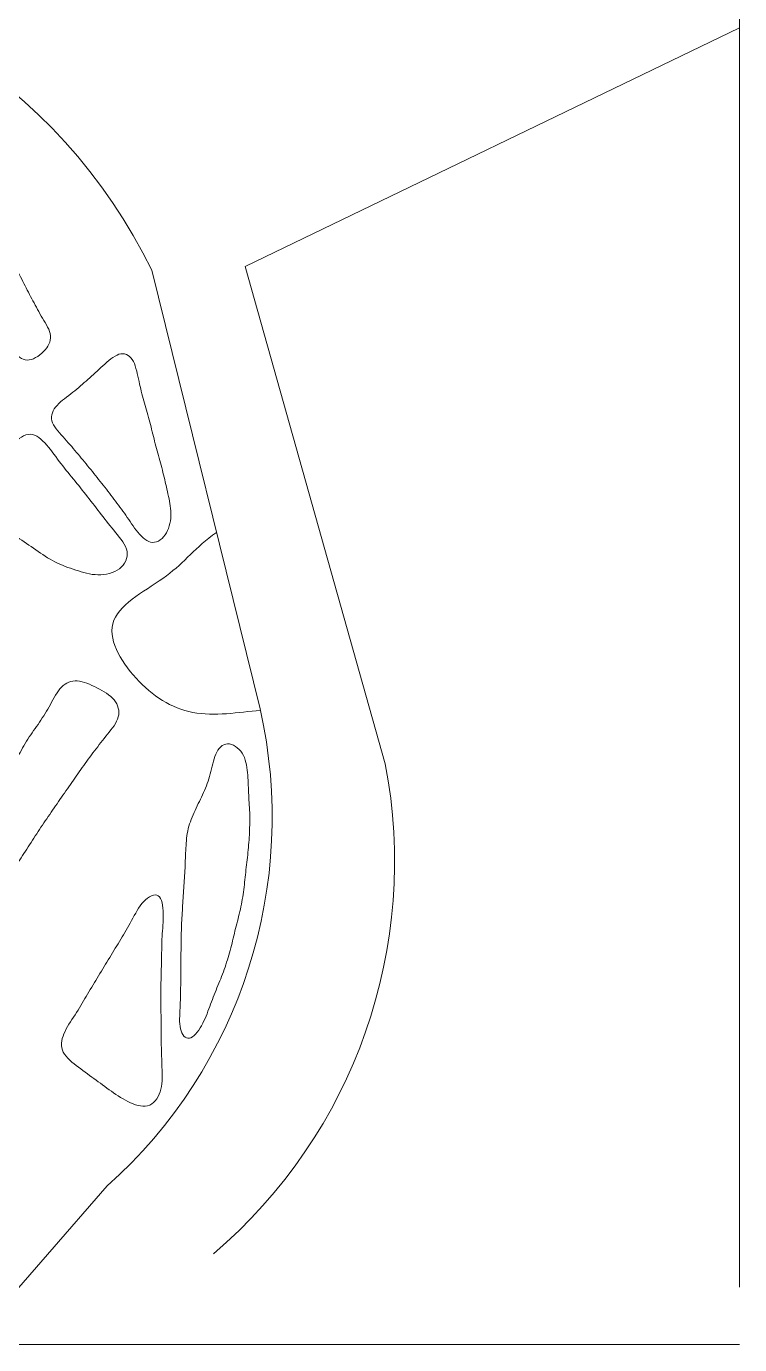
# Model space of a CAD drawing. Header units: inches. Extents: x 36 to 79.2, y 17.3 to 55.9.
# Drawn here: x 64.06 to 71.44, y 17.31 to 30.95 of the extents above; entities that cross this region are included whole.
import ezdxf

# ---------------------------------------------------------------- set-up
doc = ezdxf.new("R2010")
doc.units = ezdxf.units.IN
for name, color, linetype, lineweight in [('01_ORIGINAL_CAD', 7, 'Continuous', 20), ('10_EXTENSION_MASSES', 7, 'Continuous', 15), ('15_NEIGHBOURHOOD_CIRCULATION', 7, 'Continuous', 13)]:
    doc.layers.add(name, color=color, linetype=linetype, lineweight=lineweight)

msp = doc.modelspace()

# ---------------------------------------------------------------- linework, layer by layer
at = {"layer": '01_ORIGINAL_CAD'}
for p, q in [((71.442, 55.9), (71.442, 17.906)), ((71.442, 17.312), (36.248, 17.312))]:
    msp.add_line(p, q, dxfattribs=at)
msp.add_lwpolyline([(53.65, 30.945, -0.14301), (60.243, 31.63, -0.286424), (65.36, 28.431), (66.481, 23.89, -0.272091), (64.9, 18.954), (63.661, 17.533)], format="xyb", dxfattribs=at)
for points in [[(71.442, 30.938), (66.326, 28.468)], [(66.326, 28.468), (67.775, 23.323)]]:
    msp.add_lwpolyline(points, dxfattribs=at)
msp.add_arc((62.535, 22.313), 5.337, 310.4718, 10.9016, dxfattribs=at)
at = {"layer": '10_EXTENSION_MASSES'}
for points, knots in [([(63.182, 28.566), (63.168, 28.622), (63.191, 28.678), (63.228, 28.731), (63.266, 28.784), (63.318, 28.833), (63.365, 28.891), (63.412, 28.949), (63.454, 29.015), (63.501, 29.041), (63.548, 29.067), (63.6, 29.053), (63.642, 29.01), (63.684, 28.967), (63.715, 28.894), (63.747, 28.829), (63.779, 28.764), (63.812, 28.708), (63.845, 28.65), (63.878, 28.592), (63.911, 28.533), (63.943, 28.473), (63.975, 28.414), (64.007, 28.353), (64.038, 28.293), (64.069, 28.233), (64.099, 28.173), (64.131, 28.114), (64.162, 28.054), (64.194, 27.995), (64.23, 27.934), (64.267, 27.873), (64.307, 27.811), (64.312, 27.752), (64.318, 27.693), (64.289, 27.637), (64.241, 27.589), (64.193, 27.54), (64.127, 27.499), (64.071, 27.501), (64.015, 27.502), (63.968, 27.545), (63.925, 27.597), (63.882, 27.649), (63.842, 27.71), (63.801, 27.766), (63.76, 27.821), (63.717, 27.872), (63.675, 27.924), (63.633, 27.977), (63.591, 28.03), (63.549, 28.083), (63.507, 28.137), (63.466, 28.19), (63.424, 28.243), (63.382, 28.295), (63.34, 28.347), (63.293, 28.401), (63.246, 28.455), (63.195, 28.511), (63.182, 28.566)], [0, 0, 0, 0, 0.05, 0.05, 0.05, 0.1, 0.1, 0.1, 0.15, 0.15, 0.15, 0.2, 0.2, 0.2, 0.25, 0.25, 0.25, 0.3, 0.3, 0.3, 0.35, 0.35, 0.35, 0.4, 0.4, 0.4, 0.45, 0.45, 0.45, 0.5, 0.5, 0.5, 0.55, 0.55, 0.55, 0.6, 0.6, 0.6, 0.65, 0.65, 0.65, 0.7, 0.7, 0.7, 0.75, 0.75, 0.75, 0.8, 0.8, 0.8, 0.85, 0.85, 0.85, 0.9, 0.9, 0.9, 0.95, 0.95, 0.95, 1, 1, 1, 1]), ([(64.327, 26.873), (64.313, 26.928), (64.337, 26.984), (64.381, 27.032), (64.424, 27.081), (64.487, 27.123), (64.544, 27.167), (64.6, 27.211), (64.65, 27.256), (64.699, 27.301), (64.749, 27.346), (64.8, 27.391), (64.854, 27.441), (64.909, 27.49), (64.967, 27.545), (65.021, 27.561), (65.075, 27.578), (65.125, 27.556), (65.158, 27.506), (65.191, 27.456), (65.207, 27.378), (65.223, 27.306), (65.238, 27.234), (65.253, 27.169), (65.271, 27.104), (65.289, 27.039), (65.309, 26.974), (65.327, 26.908), (65.345, 26.842), (65.36, 26.776), (65.377, 26.71), (65.394, 26.643), (65.412, 26.578), (65.43, 26.512), (65.448, 26.446), (65.466, 26.38), (65.482, 26.313), (65.498, 26.247), (65.513, 26.181), (65.528, 26.115), (65.543, 26.049), (65.557, 25.984), (65.558, 25.915), (65.559, 25.845), (65.546, 25.771), (65.512, 25.713), (65.478, 25.654), (65.423, 25.611), (65.369, 25.614), (65.315, 25.616), (65.261, 25.665), (65.215, 25.72), (65.17, 25.775), (65.132, 25.837), (65.092, 25.895), (65.052, 25.952), (65.01, 26.006), (64.969, 26.06), (64.927, 26.115), (64.885, 26.171), (64.843, 26.225), (64.8, 26.28), (64.756, 26.333), (64.713, 26.387), (64.669, 26.44), (64.626, 26.494), (64.582, 26.546), (64.538, 26.599), (64.492, 26.651), (64.443, 26.706), (64.394, 26.76), (64.342, 26.817), (64.327, 26.873)], [0, 0, 0, 0, 0.041667, 0.041667, 0.041667, 0.083333, 0.083333, 0.083333, 0.125, 0.125, 0.125, 0.166667, 0.166667, 0.166667, 0.208333, 0.208333, 0.208333, 0.25, 0.25, 0.25, 0.291667, 0.291667, 0.291667, 0.333333, 0.333333, 0.333333, 0.375, 0.375, 0.375, 0.416667, 0.416667, 0.416667, 0.458333, 0.458333, 0.458333, 0.5, 0.5, 0.5, 0.541667, 0.541667, 0.541667, 0.583333, 0.583333, 0.583333, 0.625, 0.625, 0.625, 0.666667, 0.666667, 0.666667, 0.708333, 0.708333, 0.708333, 0.75, 0.75, 0.75, 0.791667, 0.791667, 0.791667, 0.833333, 0.833333, 0.833333, 0.875, 0.875, 0.875, 0.916667, 0.916667, 0.916667, 0.958333, 0.958333, 0.958333, 1, 1, 1, 1]), ([(63.455, 26.12), (63.443, 26.179), (63.484, 26.241), (63.539, 26.296), (63.594, 26.351), (63.663, 26.398), (63.725, 26.448), (63.786, 26.498), (63.842, 26.551), (63.9, 26.608), (63.958, 26.664), (64.02, 26.723), (64.08, 26.732), (64.141, 26.741), (64.2, 26.699), (64.253, 26.643), (64.307, 26.587), (64.355, 26.517), (64.403, 26.452), (64.452, 26.388), (64.5, 26.329), (64.549, 26.27), (64.598, 26.21), (64.647, 26.148), (64.695, 26.087), (64.744, 26.025), (64.791, 25.964), (64.838, 25.902), (64.886, 25.841), (64.934, 25.779), (64.985, 25.716), (65.037, 25.652), (65.093, 25.587), (65.105, 25.52), (65.116, 25.454), (65.084, 25.386), (65.025, 25.342), (64.967, 25.298), (64.882, 25.277), (64.803, 25.279), (64.723, 25.28), (64.647, 25.303), (64.573, 25.327), (64.499, 25.352), (64.426, 25.378), (64.358, 25.413), (64.29, 25.448), (64.226, 25.493), (64.161, 25.537), (64.096, 25.581), (64.031, 25.625), (63.968, 25.669), (63.904, 25.714), (63.843, 25.759), (63.781, 25.806), (63.719, 25.853), (63.657, 25.901), (63.593, 25.953), (63.53, 26.005), (63.466, 26.061), (63.455, 26.12)], [0, 0, 0, 0, 0.05, 0.05, 0.05, 0.1, 0.1, 0.1, 0.15, 0.15, 0.15, 0.2, 0.2, 0.2, 0.25, 0.25, 0.25, 0.3, 0.3, 0.3, 0.35, 0.35, 0.35, 0.4, 0.4, 0.4, 0.45, 0.45, 0.45, 0.5, 0.5, 0.5, 0.55, 0.55, 0.55, 0.6, 0.6, 0.6, 0.65, 0.65, 0.65, 0.7, 0.7, 0.7, 0.75, 0.75, 0.75, 0.8, 0.8, 0.8, 0.85, 0.85, 0.85, 0.9, 0.9, 0.9, 0.95, 0.95, 0.95, 1, 1, 1, 1]), ([(63.156, 21.772), (63.115, 21.833), (63.085, 21.891), (63.089, 21.951), (63.092, 22.011), (63.128, 22.074), (63.167, 22.135), (63.207, 22.196), (63.249, 22.256), (63.288, 22.316), (63.326, 22.376), (63.361, 22.437), (63.4, 22.496), (63.438, 22.556), (63.48, 22.614), (63.519, 22.674), (63.558, 22.733), (63.594, 22.794), (63.631, 22.855), (63.668, 22.915), (63.705, 22.975), (63.744, 23.035), (63.782, 23.094), (63.821, 23.154), (63.859, 23.213), (63.897, 23.273), (63.935, 23.333), (63.971, 23.395), (64.007, 23.456), (64.041, 23.518), (64.079, 23.578), (64.117, 23.638), (64.159, 23.695), (64.199, 23.753), (64.238, 23.812), (64.275, 23.873), (64.311, 23.937), (64.347, 24.002), (64.382, 24.07), (64.427, 24.116), (64.473, 24.161), (64.527, 24.184), (64.59, 24.18), (64.653, 24.175), (64.723, 24.144), (64.792, 24.109), (64.861, 24.074), (64.929, 24.035), (64.971, 23.984), (65.013, 23.933), (65.03, 23.87), (65.014, 23.808), (64.998, 23.747), (64.949, 23.687), (64.903, 23.629), (64.856, 23.571), (64.811, 23.514), (64.768, 23.457), (64.724, 23.4), (64.683, 23.342), (64.641, 23.284), (64.6, 23.226), (64.559, 23.167), (64.518, 23.108), (64.477, 23.05), (64.436, 22.991), (64.395, 22.932), (64.355, 22.873), (64.314, 22.814), (64.274, 22.755), (64.233, 22.696), (64.194, 22.636), (64.155, 22.576), (64.116, 22.516), (64.077, 22.456), (64.038, 22.396), (63.999, 22.336), (63.96, 22.276), (63.921, 22.215), (63.883, 22.155), (63.845, 22.094), (63.808, 22.034), (63.77, 21.973), (63.733, 21.914), (63.697, 21.85), (63.662, 21.786), (63.627, 21.718), (63.588, 21.655), (63.548, 21.592), (63.504, 21.533), (63.455, 21.522), (63.406, 21.511), (63.353, 21.547), (63.301, 21.598), (63.248, 21.648), (63.196, 21.712), (63.156, 21.772)], [0, 0, 0, 0, 0.03125, 0.03125, 0.03125, 0.0625, 0.0625, 0.0625, 0.09375, 0.09375, 0.09375, 0.125, 0.125, 0.125, 0.15625, 0.15625, 0.15625, 0.1875, 0.1875, 0.1875, 0.21875, 0.21875, 0.21875, 0.25, 0.25, 0.25, 0.28125, 0.28125, 0.28125, 0.3125, 0.3125, 0.3125, 0.34375, 0.34375, 0.34375, 0.375, 0.375, 0.375, 0.40625, 0.40625, 0.40625, 0.4375, 0.4375, 0.4375, 0.46875, 0.46875, 0.46875, 0.5, 0.5, 0.5, 0.53125, 0.53125, 0.53125, 0.5625, 0.5625, 0.5625, 0.59375, 0.59375, 0.59375, 0.625, 0.625, 0.625, 0.65625, 0.65625, 0.65625, 0.6875, 0.6875, 0.6875, 0.71875, 0.71875, 0.71875, 0.75, 0.75, 0.75, 0.78125, 0.78125, 0.78125, 0.8125, 0.8125, 0.8125, 0.84375, 0.84375, 0.84375, 0.875, 0.875, 0.875, 0.90625, 0.90625, 0.90625, 0.9375, 0.9375, 0.9375, 0.96875, 0.96875, 0.96875, 1, 1, 1, 1]), ([(65.667, 21.625), (65.67, 21.693), (65.674, 21.762), (65.678, 21.831), (65.682, 21.899), (65.687, 21.968), (65.691, 22.037), (65.696, 22.105), (65.7, 22.174), (65.704, 22.243), (65.707, 22.312), (65.709, 22.381), (65.713, 22.45), (65.717, 22.519), (65.722, 22.587), (65.738, 22.652), (65.754, 22.717), (65.781, 22.779), (65.809, 22.841), (65.838, 22.903), (65.868, 22.964), (65.895, 23.025), (65.923, 23.087), (65.948, 23.149), (65.966, 23.218), (65.984, 23.287), (65.995, 23.362), (66.022, 23.422), (66.049, 23.483), (66.092, 23.528), (66.144, 23.53), (66.196, 23.532), (66.258, 23.49), (66.295, 23.432), (66.332, 23.375), (66.344, 23.302), (66.35, 23.232), (66.357, 23.161), (66.359, 23.092), (66.362, 23.024), (66.365, 22.955), (66.37, 22.887), (66.373, 22.818), (66.375, 22.749), (66.374, 22.68), (66.371, 22.612), (66.368, 22.543), (66.362, 22.474), (66.355, 22.406), (66.348, 22.338), (66.34, 22.269), (66.332, 22.201), (66.325, 22.132), (66.318, 22.064), (66.308, 21.996), (66.299, 21.928), (66.286, 21.86), (66.271, 21.793), (66.255, 21.726), (66.238, 21.66), (66.221, 21.593), (66.204, 21.526), (66.189, 21.459), (66.171, 21.392), (66.153, 21.326), (66.133, 21.26), (66.11, 21.195), (66.087, 21.131), (66.06, 21.067), (66.034, 21.004), (66.009, 20.941), (65.985, 20.878), (65.96, 20.812), (65.935, 20.746), (65.911, 20.677), (65.875, 20.613), (65.839, 20.549), (65.791, 20.49), (65.749, 20.483), (65.708, 20.475), (65.672, 20.519), (65.657, 20.581), (65.643, 20.644), (65.649, 20.724), (65.653, 20.797), (65.657, 20.871), (65.658, 20.938), (65.659, 21.006), (65.661, 21.074), (65.661, 21.143), (65.661, 21.211), (65.662, 21.28), (65.662, 21.349), (65.663, 21.418), (65.664, 21.487), (65.665, 21.556), (65.667, 21.625)], [0, 0, 0, 0, 0.03125, 0.03125, 0.03125, 0.0625, 0.0625, 0.0625, 0.09375, 0.09375, 0.09375, 0.125, 0.125, 0.125, 0.15625, 0.15625, 0.15625, 0.1875, 0.1875, 0.1875, 0.21875, 0.21875, 0.21875, 0.25, 0.25, 0.25, 0.28125, 0.28125, 0.28125, 0.3125, 0.3125, 0.3125, 0.34375, 0.34375, 0.34375, 0.375, 0.375, 0.375, 0.40625, 0.40625, 0.40625, 0.4375, 0.4375, 0.4375, 0.46875, 0.46875, 0.46875, 0.5, 0.5, 0.5, 0.53125, 0.53125, 0.53125, 0.5625, 0.5625, 0.5625, 0.59375, 0.59375, 0.59375, 0.625, 0.625, 0.625, 0.65625, 0.65625, 0.65625, 0.6875, 0.6875, 0.6875, 0.71875, 0.71875, 0.71875, 0.75, 0.75, 0.75, 0.78125, 0.78125, 0.78125, 0.8125, 0.8125, 0.8125, 0.84375, 0.84375, 0.84375, 0.875, 0.875, 0.875, 0.90625, 0.90625, 0.90625, 0.9375, 0.9375, 0.9375, 0.96875, 0.96875, 0.96875, 1, 1, 1, 1]), ([(64.435, 20.361), (64.413, 20.421), (64.431, 20.488), (64.463, 20.554), (64.495, 20.62), (64.541, 20.686), (64.582, 20.75), (64.623, 20.814), (64.659, 20.877), (64.696, 20.94), (64.734, 21.003), (64.772, 21.066), (64.81, 21.129), (64.848, 21.193), (64.887, 21.256), (64.925, 21.319), (64.964, 21.383), (65.002, 21.446), (65.04, 21.508), (65.077, 21.57), (65.113, 21.631), (65.151, 21.7), (65.188, 21.768), (65.226, 21.844), (65.277, 21.898), (65.328, 21.951), (65.39, 21.982), (65.428, 21.957), (65.465, 21.932), (65.478, 21.851), (65.479, 21.771), (65.481, 21.691), (65.472, 21.611), (65.467, 21.535), (65.463, 21.459), (65.463, 21.386), (65.461, 21.311), (65.46, 21.237), (65.458, 21.162), (65.456, 21.086), (65.455, 21.011), (65.454, 20.936), (65.454, 20.861), (65.455, 20.786), (65.456, 20.711), (65.457, 20.636), (65.458, 20.56), (65.458, 20.485), (65.459, 20.411), (65.461, 20.336), (65.463, 20.262), (65.466, 20.185), (65.469, 20.109), (65.474, 20.029), (65.455, 19.956), (65.437, 19.883), (65.396, 19.816), (65.339, 19.792), (65.282, 19.767), (65.209, 19.784), (65.14, 19.815), (65.07, 19.846), (65.004, 19.89), (64.942, 19.934), (64.88, 19.978), (64.822, 20.022), (64.762, 20.065), (64.702, 20.108), (64.641, 20.152), (64.579, 20.2), (64.518, 20.248), (64.457, 20.301), (64.435, 20.361)], [0, 0, 0, 0, 0.041667, 0.041667, 0.041667, 0.083333, 0.083333, 0.083333, 0.125, 0.125, 0.125, 0.166667, 0.166667, 0.166667, 0.208333, 0.208333, 0.208333, 0.25, 0.25, 0.25, 0.291667, 0.291667, 0.291667, 0.333333, 0.333333, 0.333333, 0.375, 0.375, 0.375, 0.416667, 0.416667, 0.416667, 0.458333, 0.458333, 0.458333, 0.5, 0.5, 0.5, 0.541667, 0.541667, 0.541667, 0.583333, 0.583333, 0.583333, 0.625, 0.625, 0.625, 0.666667, 0.666667, 0.666667, 0.708333, 0.708333, 0.708333, 0.75, 0.75, 0.75, 0.791667, 0.791667, 0.791667, 0.833333, 0.833333, 0.833333, 0.875, 0.875, 0.875, 0.916667, 0.916667, 0.916667, 0.958333, 0.958333, 0.958333, 1, 1, 1, 1])]:
    msp.add_open_spline(points, degree=3, knots=knots, dxfattribs=at)
at = {"layer": '15_NEIGHBOURHOOD_CIRCULATION'}
msp.add_open_spline([(66.03, 25.717), (65.809, 25.562), (65.704, 25.41), (65.511, 25.268), (65.319, 25.125), (65.04, 24.991), (64.968, 24.808), (64.896, 24.624), (65.032, 24.39), (65.198, 24.208), (65.365, 24.026), (65.562, 23.896), (65.785, 23.854), (66.008, 23.811), (66.257, 23.856), (66.484, 23.876)], degree=3, knots=[0, 0, 0, 0, 0.2, 0.2, 0.2, 0.4, 0.4, 0.4, 0.6, 0.6, 0.6, 0.8, 0.8, 0.8, 1, 1, 1, 1], dxfattribs=at)

doc.saveas('drawing.dxf')
